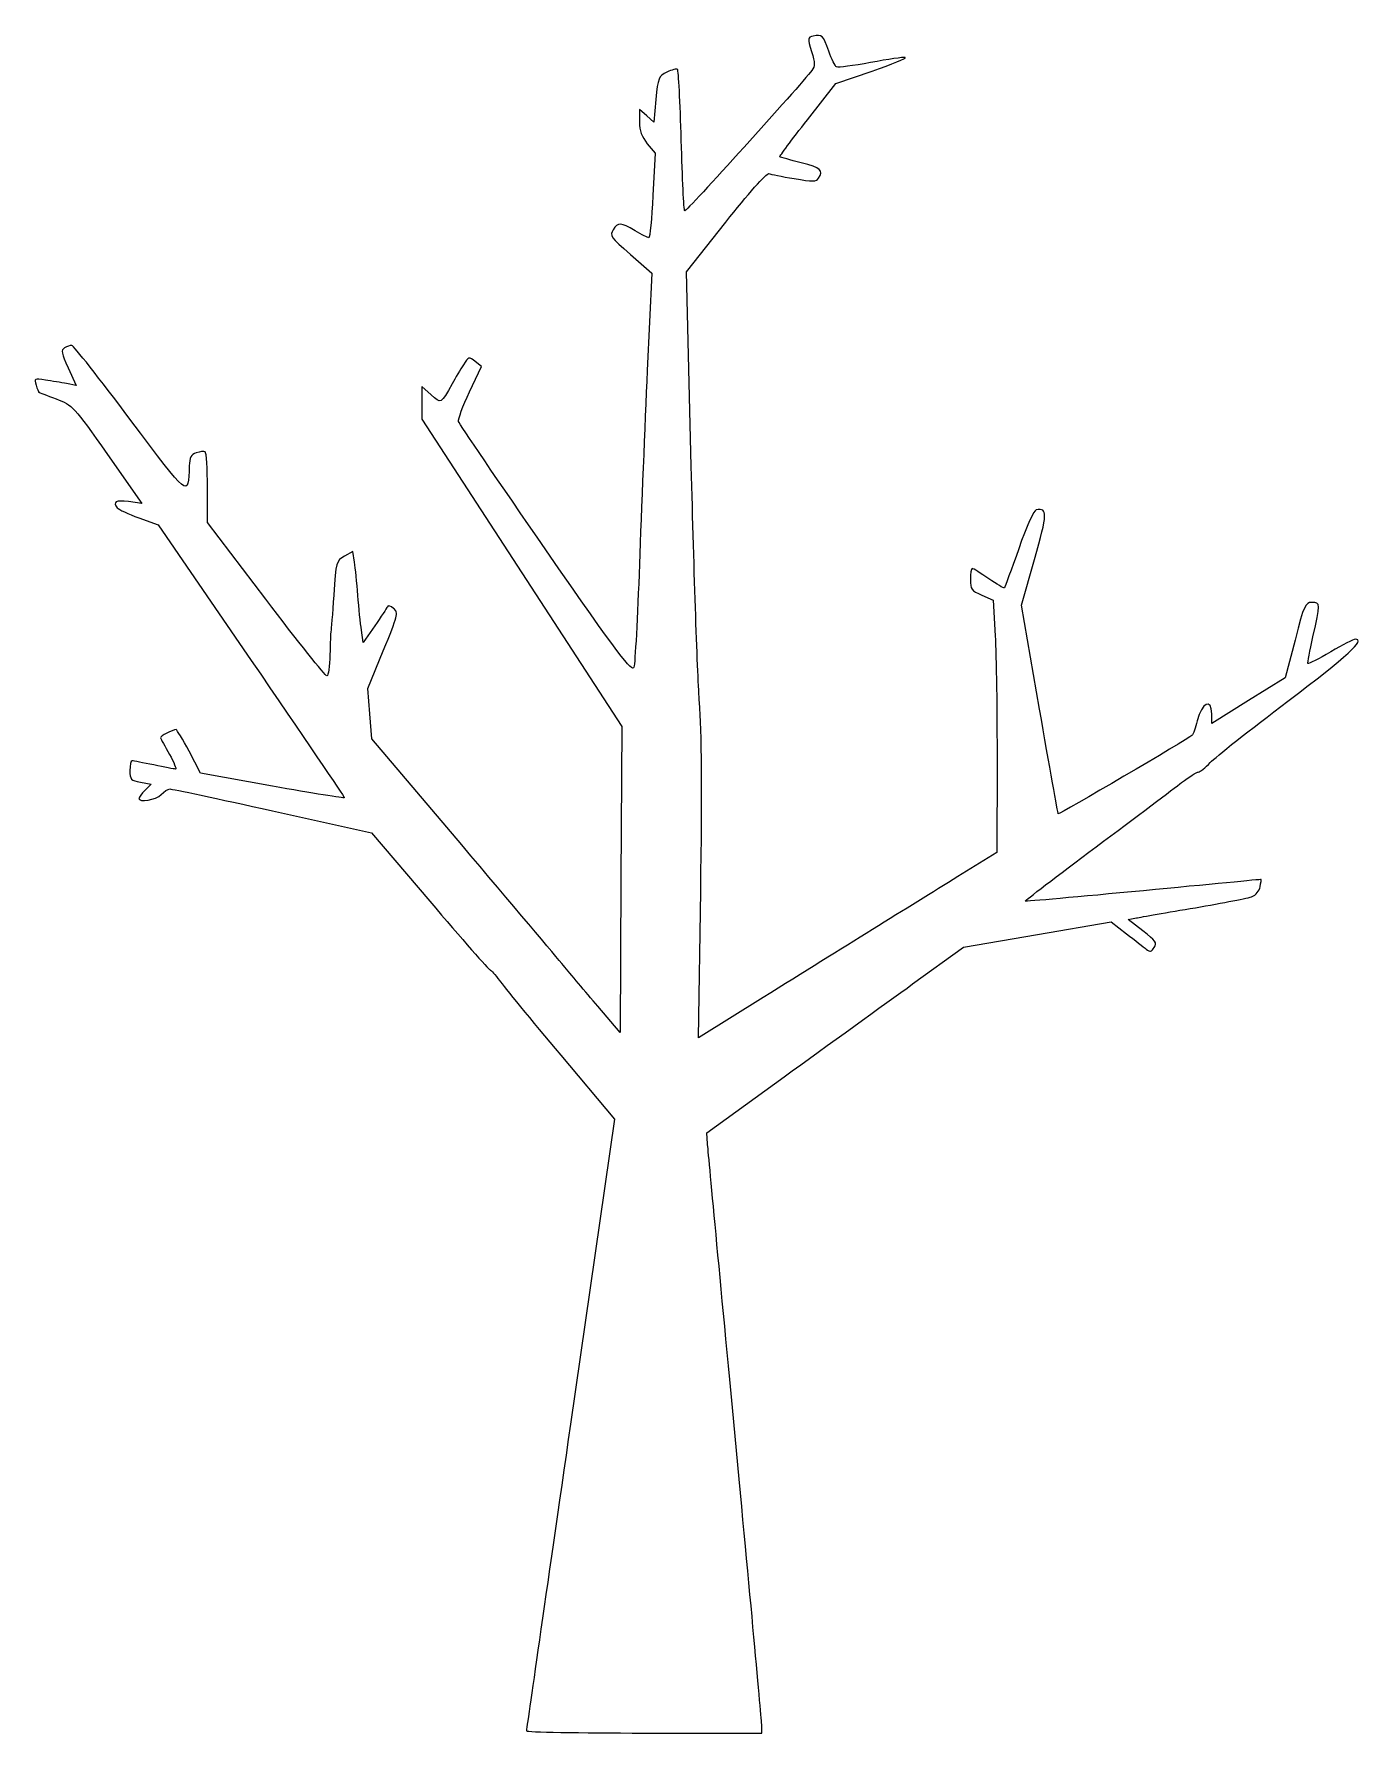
# Model space of a CAD drawing. Header units: centimetres. Extents: x -11.5 to 6.5, y -12.7 to 10.2.
import ezdxf

# ---------------------------------------------------------------- set-up
doc = ezdxf.new("R2010")
doc.units = ezdxf.units.CM
doc.header["$MEASUREMENT"] = 0
doc.layers.add('Layer 1', color=7, linetype='Continuous')

msp = doc.modelspace()

# ---------------------------------------------------------------- linework, layer by layer
at = {"layer": 'Layer 1'}
msp.add_open_spline([(-4.87655, -12.72052), (-4.87578, -12.70477), (-4.60756, -10.84018), (-4.28051, -8.57697), (-4.28051, -8.57697), (-4.28051, -8.57697), (-3.68588, -4.46205), (-3.68588, -4.46205), (-3.68588, -4.46205), (-3.68588, -4.46205), (-4.41273, -3.59666), (-4.41273, -3.59666), (-4.41273, -3.59666), (-4.8125, -3.1207), (-5.18487, -2.66701), (-5.24022, -2.58845), (-5.24022, -2.58845), (-5.29556, -2.5099), (-5.35278, -2.44551), (-5.36737, -2.44537), (-5.36737, -2.44537), (-5.38196, -2.44523), (-5.74803, -2.02865), (-6.18086, -1.51965), (-6.18086, -1.51965), (-6.18086, -1.51965), (-6.96783, -0.5942), (-6.96783, -0.5942), (-6.96783, -0.5942), (-6.96783, -0.5942), (-8.30773, -0.29765), (-8.30773, -0.29765), (-8.30773, -0.29765), (-9.04468, -0.13455), (-9.66746, -0.00146), (-9.69171, -0.00189), (-9.69171, -0.00189), (-9.71595, -0.00232), (-9.76856, -0.03702), (-9.80863, -0.079), (-9.80863, -0.079), (-9.87613, -0.14972), (-10.11051, -0.18867), (-10.11051, -0.12916), (-10.11051, -0.12916), (-10.11051, -0.11477), (-10.07321, -0.06536), (-10.02762, -0.01935), (-10.02762, -0.01935), (-10.02762, -0.01935), (-9.94473, 0.06431), (-9.94473, 0.06431), (-9.94473, 0.06431), (-9.94473, 0.06431), (-10.088, 0.08979), (-10.088, 0.08979), (-10.088, 0.08979), (-10.21935, 0.11316), (-10.23126, 0.12624), (-10.23126, 0.24712), (-10.23126, 0.24712), (-10.23126, 0.31963), (-10.21768, 0.37835), (-10.20107, 0.37762), (-10.20107, 0.37762), (-10.18447, 0.37688), (-10.05315, 0.35172), (-9.90926, 0.32171), (-9.90926, 0.32171), (-9.76536, 0.2917), (-9.63374, 0.26655), (-9.61677, 0.26581), (-9.61677, 0.26581), (-9.59979, 0.26507), (-9.63591, 0.35463), (-9.69704, 0.46482), (-9.69704, 0.46482), (-9.75816, 0.57502), (-9.81327, 0.6751), (-9.81951, 0.68723), (-9.81951, 0.68723), (-9.82945, 0.70657), (-9.65296, 0.79875), (-9.60597, 0.79875), (-9.60597, 0.79875), (-9.59621, 0.79875), (-9.51827, 0.66693), (-9.43277, 0.50581), (-9.43277, 0.50581), (-9.43277, 0.50581), (-9.27731, 0.21287), (-9.27731, 0.21287), (-9.27731, 0.21287), (-9.27731, 0.21287), (-8.30528, 0.03582), (-8.30528, 0.03582), (-8.30528, 0.03582), (-7.77065, -0.06156), (-7.33421, -0.13152), (-7.3354, -0.11966), (-7.3354, -0.11966), (-7.33659, -0.10779), (-7.90262, 0.72564), (-8.59323, 1.7324), (-8.59323, 1.7324), (-8.59323, 1.7324), (-9.84888, 3.56288), (-9.84888, 3.56288), (-9.84888, 3.56288), (-9.84888, 3.56288), (-10.11051, 3.65837), (-10.11051, 3.65837), (-10.11051, 3.65837), (-10.25441, 3.71089), (-10.38544, 3.77161), (-10.40171, 3.79329), (-10.40171, 3.79329), (-10.4649, 3.87753), (-10.4256, 3.89944), (-10.25181, 3.87685), (-10.25181, 3.87685), (-10.25181, 3.87685), (-10.07111, 3.85337), (-10.07111, 3.85337), (-10.07111, 3.85337), (-10.07111, 3.85337), (-10.53556, 4.5142), (-10.53556, 4.5142), (-10.53556, 4.5142), (-10.99611, 5.16948), (-11.00193, 5.17577), (-11.22945, 5.26356), (-11.22945, 5.26356), (-11.35565, 5.31225), (-11.46118, 5.3537), (-11.46396, 5.35567), (-11.46396, 5.35567), (-11.46674, 5.35763), (-11.48239, 5.40039), (-11.49873, 5.45068), (-11.49873, 5.45068), (-11.5273, 5.53864), (-11.52251, 5.54122), (-11.37291, 5.51848), (-11.37291, 5.51848), (-11.28738, 5.50548), (-11.15894, 5.48373), (-11.0875, 5.47015), (-11.0875, 5.47015), (-11.0875, 5.47015), (-10.95761, 5.44545), (-10.95761, 5.44545), (-10.95761, 5.44545), (-10.95761, 5.44545), (-11.06514, 5.68173), (-11.06514, 5.68173), (-11.06514, 5.68173), (-11.15603, 5.88147), (-11.16367, 5.92341), (-11.11453, 5.95289), (-11.11453, 5.95289), (-11.08255, 5.97207), (-11.03828, 5.98715), (-11.01614, 5.9864), (-11.01614, 5.9864), (-10.99401, 5.98565), (-10.64081, 5.53807), (-10.23126, 4.99177), (-10.23126, 4.99177), (-9.42419, 3.91523), (-9.4451, 3.93177), (-9.43102, 4.35869), (-9.43102, 4.35869), (-9.42731, 4.47103), (-9.40618, 4.51022), (-9.33569, 4.53548), (-9.33569, 4.53548), (-9.28588, 4.55333), (-9.23154, 4.56035), (-9.21494, 4.55108), (-9.21494, 4.55108), (-9.19834, 4.54181), (-9.18475, 4.3228), (-9.18475, 4.06438), (-9.18475, 4.06438), (-9.18475, 4.06438), (-9.18475, 3.59453), (-9.18475, 3.59453), (-9.18475, 3.59453), (-9.18475, 3.59453), (-8.39699, 2.55919), (-8.39699, 2.55919), (-8.39699, 2.55919), (-7.96373, 1.98975), (-7.59242, 1.52385), (-7.57186, 1.52385), (-7.57186, 1.52385), (-7.55131, 1.52385), (-7.53222, 1.65265), (-7.52946, 1.81007), (-7.52946, 1.81007), (-7.52669, 1.9675), (-7.5212, 2.10918), (-7.51725, 2.12492), (-7.51725, 2.12492), (-7.51331, 2.14066), (-7.49605, 2.361), (-7.47891, 2.61456), (-7.47891, 2.61456), (-7.4483, 3.06723), (-7.44568, 3.07673), (-7.33368, 3.13946), (-7.33368, 3.13946), (-7.33368, 3.13946), (-7.21962, 3.20334), (-7.21962, 3.20334), (-7.21962, 3.20334), (-7.21962, 3.20334), (-7.19788, 3.06007), (-7.19788, 3.06007), (-7.19788, 3.06007), (-7.18592, 2.98127), (-7.16543, 2.77941), (-7.15233, 2.6115), (-7.15233, 2.6115), (-7.13924, 2.44358), (-7.11799, 2.23193), (-7.10511, 2.14118), (-7.10511, 2.14118), (-7.10511, 2.14118), (-7.0817, 1.97616), (-7.0817, 1.97616), (-7.0817, 1.97616), (-7.0817, 1.97616), (-6.92585, 2.19842), (-6.92585, 2.19842), (-6.92585, 2.19842), (-6.84013, 2.32066), (-6.76306, 2.43785), (-6.75457, 2.45884), (-6.75457, 2.45884), (-6.74601, 2.47999), (-6.70807, 2.46899), (-6.66947, 2.43417), (-6.66947, 2.43417), (-6.60366, 2.37481), (-6.61143, 2.34309), (-6.80961, 1.86172), (-6.80961, 1.86172), (-6.80961, 1.86172), (-7.01942, 1.35212), (-7.01942, 1.35212), (-7.01942, 1.35212), (-7.01942, 1.35212), (-6.99179, 1.01349), (-6.99179, 1.01349), (-6.99179, 1.01349), (-6.99179, 1.01349), (-6.96416, 0.67487), (-6.96416, 0.67487), (-6.96416, 0.67487), (-6.96416, 0.67487), (-5.75, -0.7583), (-5.75, -0.7583), (-5.75, -0.7583), (-5.08221, -1.54654), (-4.46338, -2.27947), (-4.37483, -2.38703), (-4.37483, -2.38703), (-4.28628, -2.4946), (-4.07799, -2.74197), (-3.91195, -2.93676), (-3.91195, -2.93676), (-3.91195, -2.93676), (-3.61008, -3.29091), (-3.61008, -3.29091), (-3.61008, -3.29091), (-3.61008, -3.29091), (-3.59967, -1.22405), (-3.59967, -1.22405), (-3.59967, -1.22405), (-3.59967, -1.22405), (-3.58925, 0.84281), (-3.58925, 0.84281), (-3.58925, 0.84281), (-3.58925, 0.84281), (-4.93799, 2.91655), (-4.93799, 2.91655), (-4.93799, 2.91655), (-4.93799, 2.91655), (-6.28673, 4.99028), (-6.28673, 4.99028), (-6.28673, 4.99028), (-6.28673, 4.99028), (-6.28673, 5.21052), (-6.28673, 5.21052), (-6.28673, 5.21052), (-6.28673, 5.21052), (-6.28673, 5.43076), (-6.28673, 5.43076), (-6.28673, 5.43076), (-6.28673, 5.43076), (-6.16407, 5.31934), (-6.16407, 5.31934), (-6.16407, 5.31934), (-6.02817, 5.1959), (-6.03263, 5.19359), (-5.88067, 5.46638), (-5.88067, 5.46638), (-5.83615, 5.54629), (-5.76702, 5.66268), (-5.72703, 5.72502), (-5.72703, 5.72502), (-5.65619, 5.83547), (-5.65217, 5.83663), (-5.5688, 5.77053), (-5.5688, 5.77053), (-5.5688, 5.77053), (-5.48325, 5.70271), (-5.48325, 5.70271), (-5.48325, 5.70271), (-5.48325, 5.70271), (-5.64567, 5.35967), (-5.64567, 5.35967), (-5.64567, 5.35967), (-5.735, 5.17099), (-5.80078, 4.99067), (-5.79186, 4.95895), (-5.79186, 4.95895), (-5.78294, 4.92723), (-5.25303, 4.14748), (-4.61428, 3.22616), (-4.61428, 3.22616), (-3.61728, 1.7881), (-3.44895, 1.56397), (-3.42479, 1.6424), (-3.42479, 1.6424), (-3.40931, 1.69264), (-3.37574, 2.31764), (-3.35019, 3.03129), (-3.35019, 3.03129), (-3.32464, 3.74494), (-3.27683, 4.92132), (-3.24395, 5.64546), (-3.24395, 5.64546), (-3.24395, 5.64546), (-3.18417, 6.96209), (-3.18417, 6.96209), (-3.18417, 6.96209), (-3.18417, 6.96209), (-3.4715, 7.21423), (-3.4715, 7.21423), (-3.4715, 7.21423), (-3.73915, 7.4491), (-3.75514, 7.47197), (-3.70496, 7.54816), (-3.70496, 7.54816), (-3.63724, 7.65096), (-3.60737, 7.64949), (-3.40882, 7.53354), (-3.40882, 7.53354), (-3.32027, 7.48183), (-3.23656, 7.43943), (-3.22279, 7.43932), (-3.22279, 7.43932), (-3.20902, 7.43921), (-3.1847, 7.69579), (-3.16875, 8.00948), (-3.16875, 8.00948), (-3.16875, 8.00948), (-3.13974, 8.57984), (-3.13974, 8.57984), (-3.13974, 8.57984), (-3.13974, 8.57984), (-3.24409, 8.70956), (-3.24409, 8.70956), (-3.24409, 8.70956), (-3.31927, 8.80301), (-3.34845, 8.88549), (-3.34845, 9.00452), (-3.34845, 9.00452), (-3.34845, 9.00452), (-3.34845, 9.16977), (-3.34845, 9.16977), (-3.34845, 9.16977), (-3.34845, 9.16977), (-3.25226, 9.08409), (-3.25226, 9.08409), (-3.25226, 9.08409), (-3.25226, 9.08409), (-3.15608, 8.99842), (-3.15608, 8.99842), (-3.15608, 8.99842), (-3.15608, 8.99842), (-3.12722, 9.30754), (-3.12722, 9.30754), (-3.12722, 9.30754), (-3.09986, 9.60054), (-3.09209, 9.61975), (-2.97816, 9.6756), (-2.97816, 9.6756), (-2.91205, 9.70802), (-2.84756, 9.72467), (-2.83483, 9.71261), (-2.83483, 9.71261), (-2.82211, 9.70054), (-2.79966, 9.26996), (-2.78494, 8.75575), (-2.78494, 8.75575), (-2.77023, 8.24154), (-2.74947, 7.81256), (-2.73881, 7.80246), (-2.73881, 7.80246), (-2.72261, 7.7871), (-1.18569, 9.4842), (-1.02118, 9.6991), (-1.02118, 9.6991), (-0.97702, 9.7568), (-0.97781, 9.80002), (-1.02587, 9.95548), (-1.02587, 9.95548), (-1.08133, 10.13487), (-1.08035, 10.14329), (-1.00157, 10.16282), (-1.00157, 10.16282), (-0.8867, 10.19131), (-0.86784, 10.17282), (-0.79255, 9.95789), (-0.79255, 9.95789), (-0.75596, 9.85343), (-0.70921, 9.75812), (-0.68867, 9.74608), (-0.68867, 9.74608), (-0.66812, 9.73404), (-0.46051, 9.76081), (-0.22732, 9.80557), (-0.22732, 9.80557), (0.00588, 9.85032), (0.21669, 9.88062), (0.24115, 9.87289), (0.24115, 9.87289), (0.26561, 9.86516), (0.06479, 9.78307), (-0.20512, 9.69047), (-0.20512, 9.69047), (-0.20512, 9.69047), (-0.69587, 9.52212), (-0.69587, 9.52212), (-0.69587, 9.52212), (-0.69587, 9.52212), (-1.08162, 9.03269), (-1.08162, 9.03269), (-1.08162, 9.03269), (-1.29378, 8.76351), (-1.46044, 8.53818), (-1.45196, 8.53196), (-1.45196, 8.53196), (-1.44349, 8.52573), (-1.3143, 8.49006), (-1.16487, 8.45269), (-1.16487, 8.45269), (-0.8975, 8.38581), (-0.85877, 8.35119), (-0.93071, 8.24341), (-0.93071, 8.24341), (-0.96172, 8.19695), (-1.00998, 8.19629), (-1.26216, 8.2389), (-1.26216, 8.2389), (-1.42449, 8.26632), (-1.57868, 8.29646), (-1.60479, 8.30587), (-1.60479, 8.30587), (-1.63091, 8.31528), (-1.89125, 8.02107), (-2.18333, 7.65206), (-2.18333, 7.65206), (-2.18333, 7.65206), (-2.71438, 6.98114), (-2.71438, 6.98114), (-2.71438, 6.98114), (-2.71438, 6.98114), (-2.64943, 4.35744), (-2.64943, 4.35744), (-2.64943, 4.35744), (-2.6137, 2.91441), (-2.56385, 1.47813), (-2.53865, 1.16571), (-2.53865, 1.16571), (-2.50685, 0.77129), (-2.50195, -0.00773), (-2.52264, -1.38296), (-2.52264, -1.38296), (-2.52264, -1.38296), (-2.55244, -3.36358), (-2.55244, -3.36358), (-2.55244, -3.36358), (-2.55244, -3.36358), (-1.67867, -2.81848), (-1.67867, -2.81848), (-1.67867, -2.81848), (-0.57901, -2.13246), (0.27645, -1.60142), (0.95154, -1.18573), (0.95154, -1.18573), (0.95154, -1.18573), (1.47835, -0.86134), (1.47835, -0.86134), (1.47835, -0.86134), (1.47835, -0.86134), (1.47981, 0.35988), (1.47981, 0.35988), (1.47981, 0.35988), (1.48061, 1.03155), (1.46957, 1.79861), (1.45527, 2.06446), (1.45527, 2.06446), (1.45527, 2.06446), (1.42926, 2.54783), (1.42926, 2.54783), (1.42926, 2.54783), (1.42926, 2.54783), (1.2743, 2.61408), (1.2743, 2.61408), (1.2743, 2.61408), (1.13347, 2.67429), (1.11934, 2.69373), (1.11934, 2.82719), (1.11934, 2.82719), (1.11934, 2.90796), (1.1305, 2.97405), (1.14414, 2.97405), (1.14414, 2.97405), (1.15777, 2.97405), (1.25824, 2.91188), (1.36741, 2.83591), (1.36741, 2.83591), (1.47657, 2.75993), (1.57181, 2.70412), (1.57905, 2.71188), (1.57905, 2.71188), (1.5863, 2.71964), (1.67333, 2.95783), (1.77244, 3.24119), (1.77244, 3.24119), (1.88, 3.54869), (1.97534, 3.76022), (2.00894, 3.76588), (2.00894, 3.76588), (2.16563, 3.79231), (2.16321, 3.72134), (1.98618, 3.09796), (1.98618, 3.09796), (1.98618, 3.09796), (1.81064, 2.47978), (1.81064, 2.47978), (1.81064, 2.47978), (1.81064, 2.47978), (2.05455, 1.07636), (2.05455, 1.07636), (2.05455, 1.07636), (2.18871, 0.30448), (2.30218, -0.33167), (2.30671, -0.33732), (2.30671, -0.33732), (2.31644, -0.34943), (4.06174, 0.67291), (4.11089, 0.7195), (4.11089, 0.7195), (4.12937, 0.73703), (4.16218, 0.826), (4.1838, 0.91723), (4.1838, 0.91723), (4.24249, 1.1649), (4.37962, 1.23042), (4.37962, 1.01079), (4.37962, 1.01079), (4.37962, 1.01079), (4.37962, 0.87937), (4.37962, 0.87937), (4.37962, 0.87937), (4.37962, 0.87937), (4.87608, 1.18978), (4.87608, 1.18978), (4.87608, 1.18978), (4.87608, 1.18978), (5.37253, 1.50019), (5.37253, 1.50019), (5.37253, 1.50019), (5.37253, 1.50019), (5.50409, 2.00814), (5.50409, 2.00814), (5.50409, 2.00814), (5.62734, 2.48403), (5.64173, 2.51609), (5.73214, 2.51609), (5.73214, 2.51609), (5.85037, 2.51609), (5.85101, 2.49602), (5.74683, 2.0526), (5.74683, 2.0526), (5.70184, 1.86109), (5.6714, 1.69837), (5.67918, 1.691), (5.67918, 1.691), (5.68695, 1.68362), (5.8251, 1.75462), (5.98617, 1.84878), (5.98617, 1.84878), (6.14723, 1.94293), (6.29667, 2.01997), (6.31825, 2.01997), (6.31825, 2.01997), (6.46334, 2.01997), (6.21522, 1.79186), (5.40601, 1.1813), (5.40601, 1.1813), (4.89684, 0.79712), (4.42591, 0.42498), (4.3595, 0.3543), (4.3595, 0.3543), (4.29308, 0.28363), (4.2203, 0.22592), (4.19776, 0.22606), (4.19776, 0.22606), (4.17521, 0.22619), (4.07369, 0.16191), (3.97214, 0.08319), (3.97214, 0.08319), (3.87059, 0.00448), (3.35113, -0.38568), (2.81778, -0.78382), (2.81778, -0.78382), (2.28442, -1.18197), (1.85282, -1.51226), (1.85867, -1.5178), (1.85867, -1.5178), (1.86451, -1.52334), (2.58354, -1.45957), (3.45652, -1.37608), (3.45652, -1.37608), (4.3295, -1.2926), (5.04577, -1.2242), (5.04823, -1.22409), (5.04823, -1.22409), (5.0507, -1.22398), (5.04377, -1.26823), (5.03285, -1.32242), (5.03285, -1.32242), (5.02192, -1.3766), (4.97463, -1.43641), (4.92774, -1.45532), (4.92774, -1.45532), (4.88086, -1.47423), (4.53458, -1.54194), (4.15824, -1.60578), (4.15824, -1.60578), (3.7819, -1.66962), (3.42365, -1.7315), (3.36213, -1.74329), (3.36213, -1.74329), (3.36213, -1.74329), (3.25027, -1.76473), (3.25027, -1.76473), (3.25027, -1.76473), (3.25027, -1.76473), (3.44997, -1.91875), (3.44997, -1.91875), (3.44997, -1.91875), (3.62246, -2.05179), (3.64338, -2.08234), (3.60347, -2.14293), (3.60347, -2.14293), (3.56527, -2.20091), (3.54655, -2.20467), (3.4955, -2.16464), (3.4955, -2.16464), (3.46153, -2.138), (3.34124, -2.04469), (3.22819, -1.95729), (3.22819, -1.95729), (3.22819, -1.95729), (3.02263, -1.79838), (3.02263, -1.79838), (3.02263, -1.79838), (3.02263, -1.79838), (2.02566, -1.9691), (2.02566, -1.9691), (2.02566, -1.9691), (2.02566, -1.9691), (1.02868, -2.13982), (1.02868, -2.13982), (1.02868, -2.13982), (1.02868, -2.13982), (0.33944, -2.63547), (0.33944, -2.63547), (0.33944, -2.63547), (-0.03964, -2.90807), (-0.82053, -3.47197), (-1.39587, -3.88856), (-1.39587, -3.88856), (-1.39587, -3.88856), (-2.44194, -4.64602), (-2.44194, -4.64602), (-2.44194, -4.64602), (-2.44194, -4.64602), (-2.42979, -4.7954), (-2.42979, -4.7954), (-2.42979, -4.7954), (-2.42311, -4.87757), (-2.25579, -6.65354), (-2.05796, -8.74202), (-2.05796, -8.74202), (-1.86013, -10.83049), (-1.69825, -12.58647), (-1.69823, -12.64419), (-1.69823, -12.64419), (-1.69823, -12.64419), (-1.69818, -12.74914), (-1.69818, -12.74914), (-1.69818, -12.74914), (-1.69818, -12.74914), (-3.28807, -12.74914), (-3.28807, -12.74914), (-3.28807, -12.74914), (-4.16251, -12.74914), (-4.87733, -12.73626), (-4.87655, -12.72052)], degree=3, knots=[0, 0, 0, 0, 0.00546448, 0.00546448, 0.00546448, 0.00546448, 0.01092896, 0.01092896, 0.01092896, 0.01092896, 0.01639344, 0.01639344, 0.01639344, 0.01639344, 0.02185792, 0.02185792, 0.02185792, 0.02185792, 0.0273224, 0.0273224, 0.0273224, 0.0273224, 0.03278689, 0.03278689, 0.03278689, 0.03278689, 0.03825137, 0.03825137, 0.03825137, 0.03825137, 0.04371585, 0.04371585, 0.04371585, 0.04371585, 0.04918033, 0.04918033, 0.04918033, 0.04918033, 0.05464481, 0.05464481, 0.05464481, 0.05464481, 0.06010929, 0.06010929, 0.06010929, 0.06010929, 0.06557377, 0.06557377, 0.06557377, 0.06557377, 0.07103825, 0.07103825, 0.07103825, 0.07103825, 0.07650273, 0.07650273, 0.07650273, 0.07650273, 0.08196721, 0.08196721, 0.08196721, 0.08196721, 0.08743169, 0.08743169, 0.08743169, 0.08743169, 0.09289617, 0.09289617, 0.09289617, 0.09289617, 0.09836066, 0.09836066, 0.09836066, 0.09836066, 0.10382514, 0.10382514, 0.10382514, 0.10382514, 0.10928962, 0.10928962, 0.10928962, 0.10928962, 0.1147541, 0.1147541, 0.1147541, 0.1147541, 0.12021858, 0.12021858, 0.12021858, 0.12021858, 0.12568306, 0.12568306, 0.12568306, 0.12568306, 0.13114754, 0.13114754, 0.13114754, 0.13114754, 0.13661202, 0.13661202, 0.13661202, 0.13661202, 0.1420765, 0.1420765, 0.1420765, 0.1420765, 0.14754098, 0.14754098, 0.14754098, 0.14754098, 0.15300546, 0.15300546, 0.15300546, 0.15300546, 0.15846995, 0.15846995, 0.15846995, 0.15846995, 0.16393443, 0.16393443, 0.16393443, 0.16393443, 0.16939891, 0.16939891, 0.16939891, 0.16939891, 0.17486339, 0.17486339, 0.17486339, 0.17486339, 0.18032787, 0.18032787, 0.18032787, 0.18032787, 0.18579235, 0.18579235, 0.18579235, 0.18579235, 0.19125683, 0.19125683, 0.19125683, 0.19125683, 0.19672131, 0.19672131, 0.19672131, 0.19672131, 0.20218579, 0.20218579, 0.20218579, 0.20218579, 0.20765027, 0.20765027, 0.20765027, 0.20765027, 0.21311475, 0.21311475, 0.21311475, 0.21311475, 0.21857923, 0.21857923, 0.21857923, 0.21857923, 0.22404372, 0.22404372, 0.22404372, 0.22404372, 0.2295082, 0.2295082, 0.2295082, 0.2295082, 0.23497268, 0.23497268, 0.23497268, 0.23497268, 0.24043716, 0.24043716, 0.24043716, 0.24043716, 0.24590164, 0.24590164, 0.24590164, 0.24590164, 0.25136612, 0.25136612, 0.25136612, 0.25136612, 0.2568306, 0.2568306, 0.2568306, 0.2568306, 0.26229508, 0.26229508, 0.26229508, 0.26229508, 0.26775956, 0.26775956, 0.26775956, 0.26775956, 0.27322404, 0.27322404, 0.27322404, 0.27322404, 0.27868852, 0.27868852, 0.27868852, 0.27868852, 0.28415301, 0.28415301, 0.28415301, 0.28415301, 0.28961749, 0.28961749, 0.28961749, 0.28961749, 0.29508197, 0.29508197, 0.29508197, 0.29508197, 0.30054645, 0.30054645, 0.30054645, 0.30054645, 0.30601093, 0.30601093, 0.30601093, 0.30601093, 0.31147541, 0.31147541, 0.31147541, 0.31147541, 0.31693989, 0.31693989, 0.31693989, 0.31693989, 0.32240437, 0.32240437, 0.32240437, 0.32240437, 0.32786885, 0.32786885, 0.32786885, 0.32786885, 0.33333333, 0.33333333, 0.33333333, 0.33333333, 0.33879781, 0.33879781, 0.33879781, 0.33879781, 0.3442623, 0.3442623, 0.3442623, 0.3442623, 0.34972678, 0.34972678, 0.34972678, 0.34972678, 0.35519126, 0.35519126, 0.35519126, 0.35519126, 0.36065574, 0.36065574, 0.36065574, 0.36065574, 0.36612022, 0.36612022, 0.36612022, 0.36612022, 0.3715847, 0.3715847, 0.3715847, 0.3715847, 0.37704918, 0.37704918, 0.37704918, 0.37704918, 0.38251366, 0.38251366, 0.38251366, 0.38251366, 0.38797814, 0.38797814, 0.38797814, 0.38797814, 0.39344262, 0.39344262, 0.39344262, 0.39344262, 0.3989071, 0.3989071, 0.3989071, 0.3989071, 0.40437158, 0.40437158, 0.40437158, 0.40437158, 0.40983607, 0.40983607, 0.40983607, 0.40983607, 0.41530055, 0.41530055, 0.41530055, 0.41530055, 0.42076503, 0.42076503, 0.42076503, 0.42076503, 0.42622951, 0.42622951, 0.42622951, 0.42622951, 0.43169399, 0.43169399, 0.43169399, 0.43169399, 0.43715847, 0.43715847, 0.43715847, 0.43715847, 0.44262295, 0.44262295, 0.44262295, 0.44262295, 0.44808743, 0.44808743, 0.44808743, 0.44808743, 0.45355191, 0.45355191, 0.45355191, 0.45355191, 0.45901639, 0.45901639, 0.45901639, 0.45901639, 0.46448087, 0.46448087, 0.46448087, 0.46448087, 0.46994536, 0.46994536, 0.46994536, 0.46994536, 0.47540984, 0.47540984, 0.47540984, 0.47540984, 0.48087432, 0.48087432, 0.48087432, 0.48087432, 0.4863388, 0.4863388, 0.4863388, 0.4863388, 0.49180328, 0.49180328, 0.49180328, 0.49180328, 0.49726776, 0.49726776, 0.49726776, 0.49726776, 0.50273224, 0.50273224, 0.50273224, 0.50273224, 0.50819672, 0.50819672, 0.50819672, 0.50819672, 0.5136612, 0.5136612, 0.5136612, 0.5136612, 0.51912568, 0.51912568, 0.51912568, 0.51912568, 0.52459016, 0.52459016, 0.52459016, 0.52459016, 0.53005464, 0.53005464, 0.53005464, 0.53005464, 0.53551913, 0.53551913, 0.53551913, 0.53551913, 0.54098361, 0.54098361, 0.54098361, 0.54098361, 0.54644809, 0.54644809, 0.54644809, 0.54644809, 0.55191257, 0.55191257, 0.55191257, 0.55191257, 0.55737705, 0.55737705, 0.55737705, 0.55737705, 0.56284153, 0.56284153, 0.56284153, 0.56284153, 0.56830601, 0.56830601, 0.56830601, 0.56830601, 0.57377049, 0.57377049, 0.57377049, 0.57377049, 0.57923497, 0.57923497, 0.57923497, 0.57923497, 0.58469945, 0.58469945, 0.58469945, 0.58469945, 0.59016393, 0.59016393, 0.59016393, 0.59016393, 0.59562842, 0.59562842, 0.59562842, 0.59562842, 0.6010929, 0.6010929, 0.6010929, 0.6010929, 0.60655738, 0.60655738, 0.60655738, 0.60655738, 0.61202186, 0.61202186, 0.61202186, 0.61202186, 0.61748634, 0.61748634, 0.61748634, 0.61748634, 0.62295082, 0.62295082, 0.62295082, 0.62295082, 0.6284153, 0.6284153, 0.6284153, 0.6284153, 0.63387978, 0.63387978, 0.63387978, 0.63387978, 0.63934426, 0.63934426, 0.63934426, 0.63934426, 0.64480874, 0.64480874, 0.64480874, 0.64480874, 0.65027322, 0.65027322, 0.65027322, 0.65027322, 0.6557377, 0.6557377, 0.6557377, 0.6557377, 0.66120219, 0.66120219, 0.66120219, 0.66120219, 0.66666667, 0.66666667, 0.66666667, 0.66666667, 0.67213115, 0.67213115, 0.67213115, 0.67213115, 0.67759563, 0.67759563, 0.67759563, 0.67759563, 0.68306011, 0.68306011, 0.68306011, 0.68306011, 0.68852459, 0.68852459, 0.68852459, 0.68852459, 0.69398907, 0.69398907, 0.69398907, 0.69398907, 0.69945355, 0.69945355, 0.69945355, 0.69945355, 0.70491803, 0.70491803, 0.70491803, 0.70491803, 0.71038251, 0.71038251, 0.71038251, 0.71038251, 0.71584699, 0.71584699, 0.71584699, 0.71584699, 0.72131148, 0.72131148, 0.72131148, 0.72131148, 0.72677596, 0.72677596, 0.72677596, 0.72677596, 0.73224044, 0.73224044, 0.73224044, 0.73224044, 0.73770492, 0.73770492, 0.73770492, 0.73770492, 0.7431694, 0.7431694, 0.7431694, 0.7431694, 0.74863388, 0.74863388, 0.74863388, 0.74863388, 0.75409836, 0.75409836, 0.75409836, 0.75409836, 0.75956284, 0.75956284, 0.75956284, 0.75956284, 0.76502732, 0.76502732, 0.76502732, 0.76502732, 0.7704918, 0.7704918, 0.7704918, 0.7704918, 0.77595628, 0.77595628, 0.77595628, 0.77595628, 0.78142077, 0.78142077, 0.78142077, 0.78142077, 0.78688525, 0.78688525, 0.78688525, 0.78688525, 0.79234973, 0.79234973, 0.79234973, 0.79234973, 0.79781421, 0.79781421, 0.79781421, 0.79781421, 0.80327869, 0.80327869, 0.80327869, 0.80327869, 0.80874317, 0.80874317, 0.80874317, 0.80874317, 0.81420765, 0.81420765, 0.81420765, 0.81420765, 0.81967213, 0.81967213, 0.81967213, 0.81967213, 0.82513661, 0.82513661, 0.82513661, 0.82513661, 0.83060109, 0.83060109, 0.83060109, 0.83060109, 0.83606557, 0.83606557, 0.83606557, 0.83606557, 0.84153005, 0.84153005, 0.84153005, 0.84153005, 0.84699454, 0.84699454, 0.84699454, 0.84699454, 0.85245902, 0.85245902, 0.85245902, 0.85245902, 0.8579235, 0.8579235, 0.8579235, 0.8579235, 0.86338798, 0.86338798, 0.86338798, 0.86338798, 0.86885246, 0.86885246, 0.86885246, 0.86885246, 0.87431694, 0.87431694, 0.87431694, 0.87431694, 0.87978142, 0.87978142, 0.87978142, 0.87978142, 0.8852459, 0.8852459, 0.8852459, 0.8852459, 0.89071038, 0.89071038, 0.89071038, 0.89071038, 0.89617486, 0.89617486, 0.89617486, 0.89617486, 0.90163934, 0.90163934, 0.90163934, 0.90163934, 0.90710383, 0.90710383, 0.90710383, 0.90710383, 0.91256831, 0.91256831, 0.91256831, 0.91256831, 0.91803279, 0.91803279, 0.91803279, 0.91803279, 0.92349727, 0.92349727, 0.92349727, 0.92349727, 0.92896175, 0.92896175, 0.92896175, 0.92896175, 0.93442623, 0.93442623, 0.93442623, 0.93442623, 0.93989071, 0.93989071, 0.93989071, 0.93989071, 0.94535519, 0.94535519, 0.94535519, 0.94535519, 0.95081967, 0.95081967, 0.95081967, 0.95081967, 0.95628415, 0.95628415, 0.95628415, 0.95628415, 0.96174863, 0.96174863, 0.96174863, 0.96174863, 0.96721311, 0.96721311, 0.96721311, 0.96721311, 0.9726776, 0.9726776, 0.9726776, 0.9726776, 0.97814208, 0.97814208, 0.97814208, 0.97814208, 0.98360656, 0.98360656, 0.98360656, 0.98360656, 0.98907104, 0.98907104, 0.98907104, 0.98907104, 1, 1, 1, 1], dxfattribs=at)

doc.saveas('drawing.dxf')
